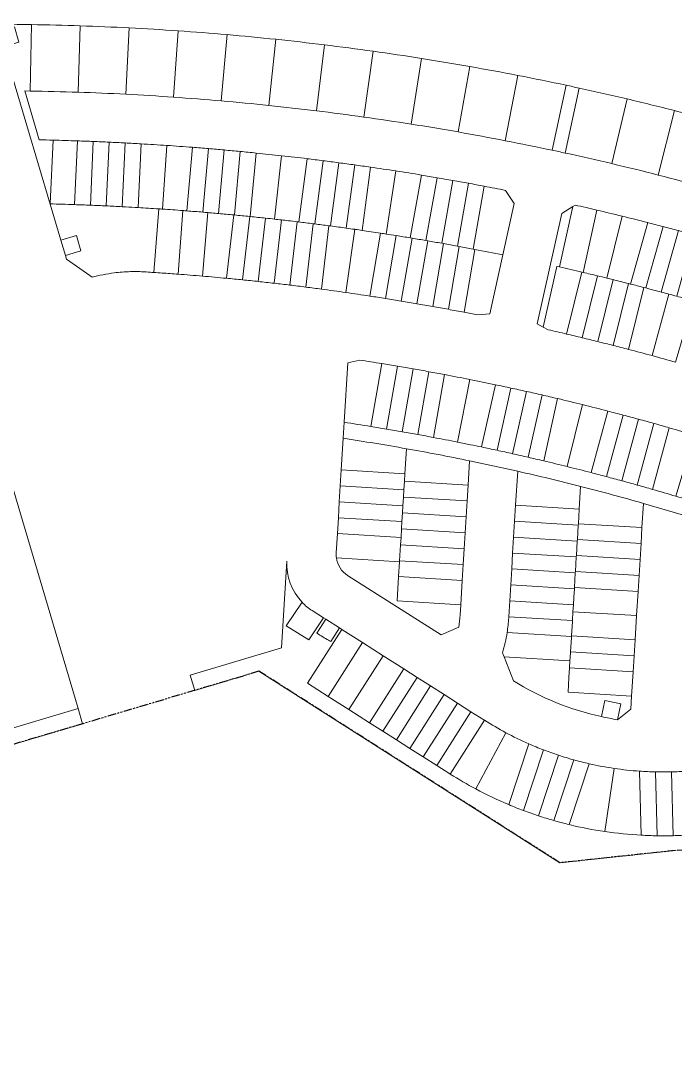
# Model space of a CAD drawing. Header units: centimetres. Extents: x -6122352 to 6876996, y -1694241 to 2592194.
# Drawn here: x -4150355 to -3904103, y -617275 to -224870 of the extents above; entities that cross this region are included whole.
import ezdxf

# ---------------------------------------------------------------- set-up
doc = ezdxf.new("R2010")
doc.units = ezdxf.units.CM
doc.header["$MEASUREMENT"] = 0
doc.linetypes.add('23585-XR-AR-DAMAC PLOT LIMITS$0$PHANTOM2', pattern=[1.25, 0.625, -0.125, 0.125, -0.125, 0.125, -0.125])
for name, color, linetype, lineweight, true_color in [('23585-XR-AR-DAMAC PLOT LIMITS$0$1-End units', 7, 'Continuous', 5, 0xf8991e), ('23585-XR-AR-DAMAC PLOT LIMITS$0$1-Open Space', 7, 'Continuous', 5, 0x90cf5a), ('23585-XR-AR-DAMAC PLOT LIMITS$0$1-Utility', 7, 'Continuous', 5, 0x8db1ff)]:
    doc.layers.add(name, color=color, linetype=linetype, lineweight=lineweight, true_color=true_color)
for name, color, linetype, lineweight in [('23585-XR-AR-DAMAC PLOT LIMITS$0$1-LV3', 231, 'Continuous', 5), ('23585-XR-AR-DAMAC PLOT LIMITS$0$1-Mid units', 41, 'Continuous', 5), ('23585-XR-AR-DAMAC PLOT LIMITS$0$1-Retail', 10, 'Continuous', 5), ('A-ANNO-TEXT', 3, 'Continuous', 25)]:
    doc.layers.add(name, color=color, linetype=linetype, lineweight=lineweight)
doc.layers.add('23585-XR-AR-DAMAC PLOT LIMITS$0$D-Phase New', color=7, linetype='Continuous', true_color=0x000080)
doc.layers.add('23585-XR-AR-DAMAC PLOT LIMITS$0$PROJECT_LIMIT', color=1, linetype='Continuous')
doc.layers.add('@MI-REF LAYER', color=7, linetype='Continuous')

# ---------------------------------------------------------------- blocks, each defined once
blk = doc.blocks.new('23585-XR-AR-DAMAC PLOT LIMITS')
at = {"layer": '23585-XR-AR-DAMAC PLOT LIMITS$0$1-End units', "color": 251, "true_color": 0x636466}
for points in [[(497368.21, 2769483.5), (497367.57, 2769483.08, 0.001526), (497362.56, 2769479.78, 0.000604), (497360.59, 2769478.46), (497347.25, 2769498.41, -0.002469), (497355.55, 2769503.9)], [(497360.59, 2769478.46, 0.000922), (497357.57, 2769476.44, 0.001412), (497352.98, 2769473.32), (497339.21, 2769492.99, -0.002408), (497347.25, 2769498.41)], [(497401.38, 2769476.19, 0.002396), (497393.59, 2769471.31), (497380.75, 2769491.58, -0.000784), (497383.36, 2769493.23, -0.001526), (497388.44, 2769496.4), (497388.99, 2769496.74)], [(497339.21, 2769492.99, 0.002102), (497332.24, 2769488.19), (497332.07, 2769487.24), (497345.44, 2769468.13, -0.002213), (497352.61, 2769473.07), (497352.98, 2769473.32)], [(497393.59, 2769471.31, 0.002387), (497385.88, 2769466.37), (497372.59, 2769486.36), (497373.24, 2769486.77, -0.001526), (497378.29, 2769490.02, -0.000742), (497380.75, 2769491.58)], [(497316.38, 2769471.69), (497327.7, 2769455.5, 0.002736), (497319.04, 2769449.11), (497318.5, 2769448.71), (497303.9, 2769467.76, -0.002042), (497310.51, 2769472.66)], [(497352.61, 2769473.07, 0.002213), (497345.44, 2769468.13), (497344.58, 2769467.54), (497358.01, 2769448.36), (497359.96, 2769449, -0.001877), (497365.89, 2769453.08)], [(497438.62, 2769442.2, 0.002512), (497430.79, 2769437.46), (497417.98, 2769457.76, -0.002592), (497426.26, 2769462.78)], [(497333.75, 2769430.14), (497319.04, 2769449.11, -0.002736), (497327.7, 2769455.5), (497340.74, 2769436.83), (497337.87, 2769433.2, 0.001339)], [(497299.45, 2769434.12, 0.001355), (497295.27, 2769430.81, 0.000981), (497292.25, 2769428.41), (497277.25, 2769447.14, -0.002408), (497284.85, 2769453.17)], [(497292.25, 2769428.41, 0.000545), (497290.58, 2769427.06, 0.000908), (497287.8, 2769424.82, 0.00088), (497285.12, 2769422.64), (497269.71, 2769441.04, -0.002408), (497277.25, 2769447.14)], [(497410.5, 2769424.65, 0.002526), (497402.81, 2769419.59), (497389.51, 2769439.58, -0.002615), (497397.68, 2769444.94)], [(497402.81, 2769419.59, 0.002512), (497395.21, 2769414.49), (497381.47, 2769434.17, -0.002593), (497389.51, 2769439.58)], [(497438.73, 2769424.81), (497421.47, 2769408.14), (497417.65, 2769412.09), (497411.69, 2769418.26, -0.00678), (497432.38, 2769431.39)], [(497305.29, 2769408.09, 0.002386), (497298.19, 2769402.32), (497282.95, 2769420.87), (497283.15, 2769421.03, -0.000646), (497285.12, 2769422.64, -0.00088), (497287.8, 2769424.82, -0.000908), (497290.58, 2769427.06)], [(497266.71, 2769407.23), (497266.24, 2769406.83, 0.000845), (497263.72, 2769404.66, 0.000681), (497261.7, 2769402.91, 0.000651), (497259.77, 2769401.22), (497243.97, 2769419.29, -0.002407), (497251.3, 2769425.64)], [(497259.77, 2769401.22, 0.000875), (497257.18, 2769398.95, 0.001462), (497252.88, 2769395.14), (497236.7, 2769412.87, -0.00241), (497243.97, 2769419.29)], [(497298.19, 2769402.32, 0.002386), (497291.14, 2769396.48), (497275.39, 2769414.59), (497275.87, 2769414.99, -0.001526), (497280.48, 2769418.83, -0.000815), (497282.95, 2769420.87)], [(497375.54, 2769400.75, 0.001144), (497372.16, 2769398.31, 0.001382), (497368.09, 2769395.34), (497353.85, 2769414.66, -0.002626), (497361.79, 2769420.43)], [(497417.65, 2769412.09), (497400.39, 2769395.42), (497391.47, 2769404.65, -0.006745), (497411.69, 2769418.26)], [(497368.09, 2769395.34, 0.002513), (497360.74, 2769389.89), (497346.1, 2769408.91, -0.002582), (497353.85, 2769414.66)], [(497235.16, 2769378.96, 0.000371), (497234.09, 2769377.97, 0.001964), (497228.48, 2769372.66), (497211.92, 2769390.03, -0.002407), (497218.97, 2769396.69)], [(497341.72, 2769375.25, 0.002782), (497333.81, 2769368.92), (497318.23, 2769385.06), (497320.51, 2769389.03, -0.002249), (497327.08, 2769394.27)], [(497382.71, 2769387.38), (497365.44, 2769370.71), (497363.54, 2769372.69), (497356.96, 2769379.5, -0.006688), (497376.37, 2769393.95)], [(497228.48, 2769372.66, 0.000363), (497227.45, 2769371.67, 0.001973), (497221.87, 2769366.29), (497204.93, 2769383.3, -0.002409), (497211.92, 2769390.03)], [(497263.96, 2769372.87, 0.002399), (497257.2, 2769366.7), (497240.96, 2769384.35, -0.000718), (497243.04, 2769386.26, -0.000319), (497243.97, 2769387.11, -0.001461), (497248.23, 2769390.97)], [(497257.2, 2769366.7, 0.002399), (497250.51, 2769360.47), (497234.09, 2769377.97, -0.000371), (497235.16, 2769378.96, -0.001526), (497239.55, 2769383.05, -0.000488), (497240.96, 2769384.35)], [(497250.51, 2769360.47, 0.001573), (497246.15, 2769356.35, 0.000826), (497243.87, 2769354.17), (497227.45, 2769371.67, -0.000363), (497228.48, 2769372.66, -0.001964), (497234.09, 2769377.97)], [(497363.54, 2769372.69), (497346.27, 2769356.02), (497338, 2769364.59, -0.006667), (497356.96, 2769379.5)], [(497455.01, 2769373.39), (497455.37, 2769373.02), (497457.35, 2769370.97), (497439.49, 2769353.74), (497437.97, 2769354.34, 0.032832), (497433.54, 2769360.71), (497450.99, 2769377.56), (497451.2, 2769377.34)], [(497204.85, 2769349.36, 0.002327), (497198.48, 2769342.8), (497198.33, 2769342.94), (497181.54, 2769359.81, -0.002272), (497187.92, 2769366.37)], [(497523.85, 2769346.47, -0.022953), (497513.62, 2769337.33), (497498.48, 2769355.95, 0.019093), (497505.67, 2769362.27)], [(497382.11, 2769353.45), (497386.28, 2769349.13), (497386.56, 2769348.84), (497369.43, 2769332.3, -0.049772), (497368.01, 2769333.5), (497362.94, 2769338.75), (497380.21, 2769355.42)], [(497513.62, 2769337.33, -0.022953), (497502.6, 2769329.17), (497490.82, 2769350.19, 0.019096), (497498.48, 2769355.95)], [(497481.66, 2769317.44, -0.022954), (497468.95, 2769312.29), (497460.98, 2769334.93, 0.019097), (497469.89, 2769338.45)], [(497468.95, 2769312.29, -0.01863), (497458.32, 2769308.99), (497452.09, 2769332.16, 0.018558), (497460.98, 2769334.93)]]:
    blk.add_lwpolyline(points, format="xyb", close=True, dxfattribs=at)
for points in [[(497461.76, 2769400.96), (497444.49, 2769384.29), (497442.66, 2769386.19), (497440.68, 2769388.24), (497438.49, 2769390.51), (497438.14, 2769390.87), (497455.4, 2769407.54)], [(497468.11, 2769394.38), (497450.85, 2769377.71), (497447.03, 2769381.66), (497446.82, 2769381.87), (497444.49, 2769384.29), (497461.76, 2769400.96)], [(497482.8, 2769379.16), (497465.54, 2769362.49), (497461.72, 2769366.44), (497459.18, 2769369.07), (497476.45, 2769385.74)], [(497414.07, 2769354.9), (497396.8, 2769338.23), (497390.45, 2769344.81), (497407.71, 2769361.48)], [(497417.33, 2769322.81), (497423.56, 2769299.64), (497414.72, 2769297.26), (497408.49, 2769320.44)], [(497399.56, 2769318.04), (497405.79, 2769294.86), (497396.86, 2769292.45), (497390.62, 2769315.63)], [(497408.49, 2769320.44), (497414.72, 2769297.26), (497405.79, 2769294.86), (497399.56, 2769318.04)]]:
    blk.add_lwpolyline(points, close=True, dxfattribs=at)
at = {"layer": '23585-XR-AR-DAMAC PLOT LIMITS$0$1-LV3', "color": 251, "true_color": 0x636466}
for points in [[(497360.21, 2769528.64, 0.004389), (497345.06, 2769518.91), (497331.37, 2769539.82, -0.004389), (497346.88, 2769549.79)], [(497345.06, 2769518.91, 0.004389), (497330.09, 2769508.92), (497316.03, 2769529.59, -0.004389), (497331.37, 2769539.82)], [(497330.09, 2769508.92, 0.004389), (497315.3, 2769498.66), (497300.83, 2769519.05, -0.004404), (497316.03, 2769529.59)], [(497311.22, 2769495.77, 0.004389), (497296.66, 2769485.18), (497281.78, 2769505.28, -0.004404), (497296.75, 2769516.15)], [(497296.66, 2769485.18, 0.004389), (497282.29, 2769474.35), (497267.06, 2769494.18, -0.004389), (497281.78, 2769505.28)], [(497282.29, 2769474.35, 0.004389), (497268.11, 2769463.26), (497252.54, 2769482.82, -0.004389), (497267.06, 2769494.18)], [(497268.11, 2769463.26, 0.004389), (497254.13, 2769451.92), (497238.21, 2769471.21, -0.004389), (497252.54, 2769482.82)], [(497254.13, 2769451.92, 0.004389), (497240.34, 2769440.35), (497224.1, 2769459.35, -0.004389), (497238.21, 2769471.21)], [(497240.34, 2769440.35, 0.004389), (497226.77, 2769428.53), (497210.19, 2769447.24, -0.004389), (497224.1, 2769459.35)], [(497226.77, 2769428.53, 0.004389), (497213.4, 2769416.47), (497196.5, 2769434.89, -0.004389), (497210.19, 2769447.24)], [(497213.4, 2769416.47, 0.004389), (497200.25, 2769404.18), (497183.02, 2769422.3, -0.004389), (497196.5, 2769434.89)], [(497200.25, 2769404.18, 0.004389), (497187.31, 2769391.67), (497169.77, 2769409.48, -0.004389), (497183.02, 2769422.3)], [(497187.31, 2769391.67, 0.004389), (497174.6, 2769378.92), (497156.75, 2769396.42, -0.004389), (497169.77, 2769409.48)], [(497174.6, 2769378.92, 0.004389), (497162.11, 2769365.96), (497143.96, 2769383.15, -0.004389), (497156.75, 2769396.42)]]:
    blk.add_lwpolyline(points, format="xyb", close=True, dxfattribs=at)
at = {"layer": '23585-XR-AR-DAMAC PLOT LIMITS$0$1-Mid units', "color": 251, "true_color": 0x636466}
for points in [[(497383.36, 2769493.23, 0.000784), (497380.75, 2769491.58, 0.000742), (497378.29, 2769490.02), (497365.63, 2769510.41, -0.00149), (497370.7, 2769513.62)], [(497378.29, 2769490.02, 0.001526), (497373.24, 2769486.77), (497360.58, 2769507.17, -0.00149), (497365.63, 2769510.41)], [(497373.24, 2769486.77), (497372.59, 2769486.36, 0.001332), (497368.21, 2769483.5), (497355.55, 2769503.9, -0.00149), (497360.58, 2769507.17)], [(497385.88, 2769466.37, 0.001564), (497380.85, 2769463.09), (497367.57, 2769483.08), (497368.21, 2769483.5, -0.001332), (497372.59, 2769486.36)], [(497380.85, 2769463.09, 0.001564), (497375.85, 2769459.79), (497362.56, 2769479.78, -0.001526), (497367.57, 2769483.08)], [(497375.85, 2769459.79, 0.001564), (497370.86, 2769456.45), (497357.57, 2769476.44, -0.000922), (497360.59, 2769478.46, -0.000604), (497362.56, 2769479.78)], [(497370.86, 2769456.45, 0.001564), (497365.89, 2769453.08), (497352.61, 2769473.07), (497352.98, 2769473.32, -0.001412), (497357.57, 2769476.44)], [(497318.5, 2769448.71, 0.001355), (497314.24, 2769445.51), (497313.7, 2769445.11), (497299.1, 2769464.16, -0.00149), (497303.9, 2769467.76)], [(497313.7, 2769445.11, 0.001355), (497309.46, 2769441.88), (497308.93, 2769441.47), (497294.33, 2769460.52, -0.00149), (497299.1, 2769464.16)], [(497308.93, 2769441.47, 0.001355), (497304.71, 2769438.22), (497304.18, 2769437.81), (497289.58, 2769456.86, -0.00149), (497294.33, 2769460.52)], [(497304.18, 2769437.81, 0.001355), (497299.98, 2769434.53), (497299.45, 2769434.12), (497284.85, 2769453.17, -0.00149), (497289.58, 2769456.86)], [(497425.69, 2769434.31, 0.001647), (497420.6, 2769431.12), (497407.79, 2769451.41, -0.001605), (497412.87, 2769454.6)], [(497430.79, 2769437.46, 0.001647), (497425.69, 2769434.31), (497412.87, 2769454.6, -0.001605), (497417.98, 2769457.76)], [(497420.6, 2769431.12, 0.001647), (497415.54, 2769427.9), (497402.73, 2769448.19, -0.001605), (497407.79, 2769451.41)], [(497333.75, 2769430.14, 0.001564), (497328.95, 2769426.54), (497314.24, 2769445.51, -0.001355), (497318.5, 2769448.71), (497319.04, 2769449.11)], [(497415.54, 2769427.9, 0.001647), (497410.5, 2769424.65), (497397.68, 2769444.94, -0.001605), (497402.73, 2769448.19)], [(497328.95, 2769426.54, 0.001564), (497324.17, 2769422.91), (497309.46, 2769441.88, -0.001355), (497313.7, 2769445.11), (497314.24, 2769445.51)], [(497285.12, 2769422.64, 0.000646), (497283.15, 2769421.03), (497282.95, 2769420.87, 0.000815), (497280.48, 2769418.83), (497265.07, 2769437.23, -0.00149), (497269.71, 2769441.04)], [(497324.17, 2769422.91, 0.001564), (497319.41, 2769419.25), (497304.71, 2769438.22, -0.001355), (497308.93, 2769441.47), (497309.46, 2769441.88)], [(497280.48, 2769418.83, 0.001526), (497275.87, 2769414.99), (497260.46, 2769433.39, -0.00149), (497265.07, 2769437.23)], [(497319.41, 2769419.25, 0.001564), (497314.68, 2769415.56), (497299.98, 2769434.53, -0.001355), (497304.18, 2769437.81), (497304.71, 2769438.22)], [(497275.87, 2769414.99), (497275.39, 2769414.59, 0.001368), (497271.28, 2769411.13), (497255.87, 2769429.53, -0.00149), (497260.46, 2769433.39)], [(497314.68, 2769415.56, 0.001564), (497309.97, 2769411.84), (497295.27, 2769430.81, -0.001355), (497299.45, 2769434.12), (497299.98, 2769434.53)], [(497395.21, 2769414.49, 0.001647), (497390.26, 2769411.1), (497376.52, 2769430.78, -0.001605), (497381.47, 2769434.17)], [(497271.28, 2769411.13), (497270.8, 2769410.73, 0.001368), (497266.71, 2769407.23), (497251.3, 2769425.64, -0.00149), (497255.87, 2769429.53)], [(497309.97, 2769411.84, 0.001564), (497305.29, 2769408.09), (497290.58, 2769427.06, -0.000545), (497292.25, 2769428.41, -0.000981), (497295.27, 2769430.81)], [(497385.33, 2769407.69, 0.001647), (497380.42, 2769404.23), (497366.68, 2769423.91, -0.001605), (497371.59, 2769427.36)], [(497390.26, 2769411.1, 0.001647), (497385.33, 2769407.69), (497371.59, 2769427.36, -0.001605), (497376.52, 2769430.78)], [(497380.42, 2769404.23, 0.001647), (497375.54, 2769400.75), (497361.79, 2769420.43, -0.001605), (497366.68, 2769423.91)], [(497252.88, 2769395.14), (497252.69, 2769394.98, 0.001462), (497248.41, 2769391.14), (497232.23, 2769408.86, -0.00149), (497236.7, 2769412.87)], [(497291.14, 2769396.48, 0.001564), (497286.55, 2769392.61), (497270.8, 2769410.73), (497271.28, 2769411.13, -0.001368), (497275.39, 2769414.59)], [(497248.41, 2769391.14), (497248.23, 2769390.97, 0.001461), (497243.97, 2769387.11), (497227.79, 2769404.83, -0.00149), (497232.23, 2769408.86)], [(497286.55, 2769392.61, 0.006291), (497281.97, 2769388.74), (497266.24, 2769406.83), (497266.71, 2769407.23, -0.001368), (497270.8, 2769410.73)], [(497360.74, 2769389.89, 0.001647), (497355.95, 2769386.28), (497341.31, 2769405.3, -0.001605), (497346.1, 2769408.91)], [(497243.97, 2769387.11, 0.000319), (497243.04, 2769386.26, 0.000718), (497240.96, 2769384.35, 0.000488), (497239.55, 2769383.05), (497223.37, 2769400.77, -0.00149), (497227.79, 2769404.83)], [(497281.97, 2769388.74, 0.001573), (497277.43, 2769384.81), (497261.7, 2769402.91, -0.000681), (497263.72, 2769404.66, -0.000845), (497266.24, 2769406.83)], [(497355.95, 2769386.28, 0.001647), (497351.18, 2769382.64), (497336.54, 2769401.65, -0.001605), (497341.31, 2769405.3)], [(497239.55, 2769383.05, 0.001526), (497235.16, 2769378.96), (497218.97, 2769396.69, -0.00149), (497223.37, 2769400.77)], [(497277.43, 2769384.81, 0.001573), (497272.92, 2769380.86), (497257.18, 2769398.95, -0.000875), (497259.77, 2769401.22, -0.000651), (497261.7, 2769402.91)], [(497351.18, 2769382.64, 0.001647), (497346.44, 2769378.96), (497331.8, 2769397.98, -0.001605), (497336.54, 2769401.65)], [(497272.92, 2769380.86, 0.001573), (497268.43, 2769376.88), (497252.69, 2769394.98), (497252.88, 2769395.14, -0.001462), (497257.18, 2769398.95)], [(497346.44, 2769378.96, 0.001647), (497341.72, 2769375.25), (497327.08, 2769394.27, -0.001605), (497331.8, 2769397.98)], [(497268.43, 2769376.88, 0.001573), (497263.96, 2769372.87), (497248.23, 2769390.97), (497248.41, 2769391.14, -0.001462), (497252.69, 2769394.98)], [(497221.87, 2769366.29), (497221.08, 2769365.53, 0.001248), (497217.57, 2769362.1), (497200.64, 2769379.11, -0.00149), (497204.93, 2769383.3)], [(497450.85, 2769377.71), (497450.99, 2769377.56), (497433.54, 2769360.71, 0.023521), (497429.87, 2769364.88), (497429.56, 2769365.2), (497446.82, 2769381.87), (497447.03, 2769381.66)], [(497217.57, 2769362.1, 0.001526), (497213.31, 2769357.88), (497196.38, 2769374.89, -0.00149), (497200.64, 2769379.11)], [(497213.31, 2769357.88, 0.001526), (497209.07, 2769353.63), (497192.14, 2769370.64, -0.00149), (497196.38, 2769374.89)], [(497535.93, 2769359.81, -0.010037), (497532.09, 2769355.21), (497513.97, 2769370.95, 0.011311), (497517.6, 2769375.32), (497517.8, 2769375.58)], [(497209.07, 2769353.63, 0.001526), (497204.85, 2769349.36), (497187.92, 2769366.37, -0.00149), (497192.14, 2769370.64)], [(497532.09, 2769355.21, -0.01004), (497528.06, 2769350.76), (497509.93, 2769366.52, 0.011962), (497513.97, 2769370.95)], [(497528.06, 2769350.76, -0.010055), (497523.85, 2769346.47), (497505.67, 2769362.27, 0.011991), (497509.93, 2769366.52)], [(497502.6, 2769329.17, -0.010056), (497497.54, 2769325.92), (497485.8, 2769346.88, 0.01199), (497490.82, 2769350.19)], [(497497.54, 2769325.92, -0.01004), (497492.37, 2769322.88), (497480.63, 2769343.82, 0.011962), (497485.8, 2769346.88)], [(497487.08, 2769320.06, -0.010056), (497481.66, 2769317.44), (497469.89, 2769338.45, 0.011989), (497475.33, 2769341.01)], [(497492.37, 2769322.88, -0.010039), (497487.08, 2769320.06), (497475.33, 2769341.01, 0.011963), (497480.63, 2769343.82)]]:
    blk.add_lwpolyline(points, format="xyb", close=True, dxfattribs=at)
for points in [[(497442.9, 2769420.49), (497425.63, 2769403.82), (497421.82, 2769407.77), (497421.47, 2769408.14), (497438.73, 2769424.81)], [(497447.07, 2769416.18), (497429.8, 2769399.51), (497425.99, 2769403.46), (497425.63, 2769403.82), (497442.9, 2769420.49)], [(497451.23, 2769411.86), (497433.97, 2769395.19), (497430.16, 2769399.14), (497429.8, 2769399.51), (497447.07, 2769416.18)], [(497421.47, 2769408.14), (497421.82, 2769407.77), (497404.55, 2769391.1), (497400.39, 2769395.42), (497417.65, 2769412.09)], [(497455.4, 2769407.54), (497438.14, 2769390.87), (497434.32, 2769394.82), (497433.97, 2769395.19), (497451.23, 2769411.86)], [(497425.63, 2769403.82), (497425.99, 2769403.46), (497408.72, 2769386.79), (497404.55, 2769391.1), (497421.82, 2769407.77)], [(497429.8, 2769399.51), (497430.16, 2769399.14), (497412.89, 2769382.47), (497408.72, 2769386.79), (497425.99, 2769403.46)], [(497433.97, 2769395.19), (497434.32, 2769394.82), (497417.06, 2769378.15), (497412.89, 2769382.47), (497430.16, 2769399.14)], [(497438.14, 2769390.87), (497438.49, 2769390.51), (497421.22, 2769373.84), (497417.06, 2769378.15), (497434.32, 2769394.82)], [(497472.28, 2769390.06), (497455.01, 2769373.39), (497451.2, 2769377.34), (497450.99, 2769377.56), (497450.85, 2769377.71), (497468.11, 2769394.38)], [(497442.66, 2769386.19), (497425.39, 2769369.52), (497421.22, 2769373.84), (497438.49, 2769390.51), (497440.68, 2769388.24)], [(497476.45, 2769385.74), (497459.18, 2769369.07), (497457.35, 2769370.97), (497455.37, 2769373.02), (497455.01, 2769373.39), (497472.28, 2769390.06)], [(497386.88, 2769383.07), (497369.61, 2769366.4), (497367.7, 2769368.37), (497365.44, 2769370.71), (497382.71, 2769387.38)], [(497444.49, 2769384.29), (497446.82, 2769381.87), (497429.56, 2769365.2), (497425.39, 2769369.52), (497442.66, 2769386.19)], [(497391.04, 2769378.75), (497373.78, 2769362.08), (497371.87, 2769364.06), (497369.61, 2769366.4), (497386.88, 2769383.07)], [(497395.21, 2769374.43), (497377.94, 2769357.76), (497376.04, 2769359.74), (497373.78, 2769362.08), (497391.04, 2769378.75)], [(497365.44, 2769370.71), (497367.7, 2769368.37), (497350.44, 2769351.7), (497346.27, 2769356.02), (497363.54, 2769372.69)], [(497399.38, 2769370.12), (497382.11, 2769353.45), (497380.21, 2769355.42), (497377.94, 2769357.76), (497395.21, 2769374.43)], [(497369.61, 2769366.4), (497371.87, 2769364.06), (497354.6, 2769347.39), (497350.44, 2769351.7), (497367.7, 2769368.37)], [(497403.55, 2769365.8), (497386.28, 2769349.13), (497382.11, 2769353.45), (497399.38, 2769370.12)], [(497407.71, 2769361.48), (497390.45, 2769344.81), (497386.56, 2769348.84), (497386.28, 2769349.13), (497403.55, 2769365.8)], [(497373.78, 2769362.08), (497376.04, 2769359.74), (497358.77, 2769343.07), (497354.6, 2769347.39), (497371.87, 2769364.06)], [(497377.94, 2769357.76), (497380.21, 2769355.42), (497362.94, 2769338.75), (497358.77, 2769343.07), (497376.04, 2769359.74)], [(497440.5, 2769329.05), (497446.73, 2769305.87), (497440.94, 2769304.31), (497434.71, 2769327.49)], [(497446.3, 2769330.6), (497452.53, 2769307.43), (497446.73, 2769305.87), (497440.5, 2769329.05)], [(497458.32, 2769308.99), (497458.11, 2769308.93), (497452.53, 2769307.43), (497446.3, 2769330.6), (497451.87, 2769332.1), (497452.09, 2769332.16)], [(497428.91, 2769325.93), (497435.15, 2769302.75), (497429.35, 2769301.19), (497423.12, 2769324.37)], [(497434.71, 2769327.49), (497440.94, 2769304.31), (497435.15, 2769302.75), (497428.91, 2769325.93)], [(497423.12, 2769324.37), (497429.35, 2769301.19), (497423.56, 2769299.64), (497417.33, 2769322.81)]]:
    blk.add_lwpolyline(points, close=True, dxfattribs=at)
at = {"layer": '23585-XR-AR-DAMAC PLOT LIMITS$0$1-Open Space', "color": 251, "true_color": 0x636466}
for points in [[(497346.88, 2769549.79, 0.004389), (497331.37, 2769539.82, 0.004389), (497316.03, 2769529.59, 0.004404), (497300.83, 2769519.05, 0.00119), (497296.75, 2769516.15, 0.004404), (497281.78, 2769505.28, 0.004389), (497267.06, 2769494.18, 0.004389), (497252.54, 2769482.82, 0.004389), (497238.21, 2769471.21, 0.004389), (497224.1, 2769459.35, 0.004389), (497210.19, 2769447.24, 0.004389), (497196.5, 2769434.89, 0.004389), (497183.02, 2769422.3, 0.004389), (497169.77, 2769409.48, 0.004389), (497156.75, 2769396.42, 0.004389), (497143.96, 2769383.15, 0.001278), (497140.28, 2769379.24)], [(497536.81, 2769352.14), (497510.83, 2769316.9), (497381.2, 2769282.03), (497370.16, 2769259.32), (497364.76, 2769261.94), (497380.47, 2769294.25), (497357.74, 2769317.79, 0.20839), (497373, 2769311.52), (497375.52, 2769301.18), (497385.17, 2769303.81), (497382.8, 2769313.53), (497383.77, 2769313.79), (497385.38, 2769307.78, 0.011866), (497390.27, 2769309.18, 0.002375), (497391.24, 2769309.48), (497389.66, 2769315.37), (497390.62, 2769315.63), (497396.86, 2769292.45), (497405.79, 2769294.86), (497414.72, 2769297.26), (497423.56, 2769299.64), (497429.35, 2769301.19), (497435.15, 2769302.75), (497440.94, 2769304.31), (497446.73, 2769305.87), (497452.53, 2769307.43), (497458.11, 2769308.93), (497458.32, 2769308.99, 0.01863), (497468.95, 2769312.29, 0.022954), (497481.66, 2769317.44, 0.010056), (497487.08, 2769320.06, 0.010039), (497492.37, 2769322.88, 0.01004), (497497.54, 2769325.92, 0.010056), (497502.6, 2769329.17, 0.022953), (497513.62, 2769337.33, 0.022953), (497523.85, 2769346.47, 0.010055), (497528.06, 2769350.76, 0.01004), (497532.09, 2769355.21, 0.010037), (497535.93, 2769359.81, 0.001277)], [(497448.47, 2769441.07), (497432.38, 2769431.39, 0.00678), (497411.69, 2769418.26, 0.006745), (497391.47, 2769404.65), (497376.37, 2769393.95, 0.006688), (497356.96, 2769379.5, 0.006667), (497338, 2769364.59), (497333.81, 2769368.92, -0.002782), (497341.72, 2769375.25, -0.001647), (497346.44, 2769378.96, -0.001647), (497351.18, 2769382.64, -0.001647), (497355.95, 2769386.28, -0.001647), (497360.74, 2769389.89, -0.002513), (497368.09, 2769395.34, -0.001382), (497372.16, 2769398.31, -0.001144), (497375.54, 2769400.75, -0.001647), (497380.42, 2769404.23, -0.001647), (497385.33, 2769407.69, -0.001647), (497390.26, 2769411.1, -0.001647), (497395.21, 2769414.49, -0.002512), (497402.81, 2769419.59, -0.002526), (497410.5, 2769424.65, -0.001647), (497415.54, 2769427.9, -0.001647), (497420.6, 2769431.12, -0.001647), (497425.69, 2769434.31, -0.001647), (497430.79, 2769437.46, -0.002512), (497438.62, 2769442.2, -0.002512), (497446.49, 2769446.87, -0.001647)]]:
    blk.add_lwpolyline(points, format="xyb", dxfattribs=at)
for points in [[(497315.3, 2769498.66, 0.001219), (497311.22, 2769495.77), (497296.75, 2769516.15, -0.00119), (497300.83, 2769519.05)], [(497162.11, 2769365.96), (497160.67, 2769364.44), (497177.93, 2769356.04, -0.001295), (497181.54, 2769359.81), (497198.33, 2769342.94), (497198.48, 2769342.8), (497198.52, 2769342.76), (497143.08, 2769369.71), (497145.74, 2769375.2), (497140.26, 2769377.86), (497137.59, 2769372.38), (497135.04, 2769373.62), (497140.28, 2769379.24, -0.001278), (497143.96, 2769383.15)], [(497485.75, 2769369.2), (497482.2, 2769374.16), (497477.24, 2769370.61), (497480.85, 2769365.55, -0.084108), (497448.53, 2769350.17), (497439.49, 2769353.74), (497457.35, 2769370.97), (497459.18, 2769369.07), (497461.72, 2769366.44), (497465.54, 2769362.49), (497482.8, 2769379.16), (497486.2, 2769375.65), (497485.76, 2769369.21)], [(497243.87, 2769354.17, 0.000747), (497241.81, 2769352.2), (497241.52, 2769351.92, 0.022537), (497237.66, 2769347.85, 0.024414), (497233.92, 2769343.07, 0.034299), (497229.48, 2769335.79), (497228.42, 2769335.56), (497217.93, 2769333.32), (497216.72, 2769333.91), (497219.38, 2769339.4), (497213.89, 2769342.07), (497211.23, 2769336.58), (497198.52, 2769342.76), (497198.48, 2769342.8, -0.002327), (497204.85, 2769349.36, -0.001526), (497209.07, 2769353.63, -0.001526), (497213.31, 2769357.88, -0.001526), (497217.57, 2769362.1, -0.001248), (497221.08, 2769365.53), (497221.87, 2769366.29, -0.001973), (497227.45, 2769371.67)], [(497369.43, 2769332.3), (497386.56, 2769348.84), (497390.45, 2769344.81), (497396.8, 2769338.23), (497414.07, 2769354.9), (497416.7, 2769352.17, -0.028587), (497419.75, 2769348.64), (497417.42, 2769341.79), (497377.17, 2769330.96, -0.220167)]]:
    blk.add_lwpolyline(points, format="xyb", close=True, dxfattribs=at)
blk.add_lwpolyline([(497345.44, 2769468.13), (497344.58, 2769467.54), (497358.01, 2769448.36), (497355.57, 2769447.55), (497331.21, 2769482.42), (497332.07, 2769487.24)], close=True, dxfattribs=at)
blk.add_lwpolyline([(497333.11, 2769183.1), (497350.92, 2769219.74), (497345.53, 2769222.37), (497332.7, 2769195.98)], dxfattribs=at)
at = {"layer": '23585-XR-AR-DAMAC PLOT LIMITS$0$1-Retail', "color": 251, "true_color": 0x636466}
blk.add_lwpolyline([(497345.53, 2769222.37), (497222.4, 2769282.22), (497210.13, 2769278.42, 0.205918), (497209, 2769240.67), (497219.4, 2769214.35, -0.016592), (497228.6, 2769188.6, 0.00195), (497229.54, 2769185.72), (497236.37, 2769179.35), (497282.62, 2769187.34), (497320.83, 2769193.93), (497332.7, 2769195.98)], format="xyb", close=True, dxfattribs=at)
at = {"layer": '23585-XR-AR-DAMAC PLOT LIMITS$0$1-Utility', "color": 251, "true_color": 0x636466}
for points in [[(497485.75, 2769369.2, -0.014242), (497480.85, 2769365.55), (497477.24, 2769370.61), (497482.2, 2769374.16)], [(497373, 2769311.52, 0.060509), (497377.93, 2769312.22), (497382.8, 2769313.53), (497385.17, 2769303.81), (497375.52, 2769301.18)], [(497383.77, 2769313.79), (497389.66, 2769315.37), (497391.24, 2769309.48, -0.002375), (497390.27, 2769309.18, -0.011866), (497385.38, 2769307.78)]]:
    blk.add_lwpolyline(points, format="xyb", close=True, dxfattribs=at)
blk.add_lwpolyline([(497219.38, 2769339.4), (497216.72, 2769333.91), (497211.23, 2769336.58), (497213.89, 2769342.07)], close=True, dxfattribs=at)
at = {"layer": '23585-XR-AR-DAMAC PLOT LIMITS$0$D-Phase New', "color": 8, "const_width": 0.1}
blk.add_lwpolyline([(497536.81, 2769352.14), (497584.9, 2769406.41), (497631.67, 2769450.47), (497321.18, 2769786.63), (497249.2, 2769738.1), (497196.84, 2769708.74), (496968.84, 2769577.18), (496894.23, 2769525.45), (496774.4, 2769438.43), (496699.47, 2769372.26), (496681.41, 2769354.87), (497226.77, 2768802.17), (497256.16, 2768835.96), (497300.28, 2768896.74), (497338.9, 2768961.17), (497371.7, 2769028.74), (497381.73, 2769055.04), (497333.11, 2769183.1), (497381.2, 2769282.03), (497510.83, 2769316.9)], close=True, dxfattribs=at)
at = {"layer": '23585-XR-AR-DAMAC PLOT LIMITS$0$PROJECT_LIMIT', "linetype": '23585-XR-AR-DAMAC PLOT LIMITS$0$PHANTOM2', "ltscale": 5}
blk.add_lwpolyline([(498197.26, 2769860.14), (497694.7, 2769500.9), (497637.67, 2769456.13), (497584.9, 2769406.41), (497536.81, 2769352.14), (497510.83, 2769316.9), (497381.2, 2769282.03), (497333.11, 2769183.1)], dxfattribs=at)
blk = doc.blocks.new('A$Cf093b529')
at = {"layer": 'A-ANNO-TEXT'}
blk.add_blockref('23585-XR-AR-DAMAC PLOT LIMITS', (-495391.99, -2768603.44), dxfattribs=at)

msp = doc.modelspace()

# ---------------------------------------------------------------- block references
at = {"layer": '@MI-REF LAYER', "xscale": 999.9999999999999, "yscale": 999.9999999999999, "zscale": 999.9999999999999, "rotation": 312.4882903633292}
msp.add_blockref('A$Cf093b529', (-5904718.73535, 539022.72011), dxfattribs=at)

doc.saveas('drawing.dxf')
